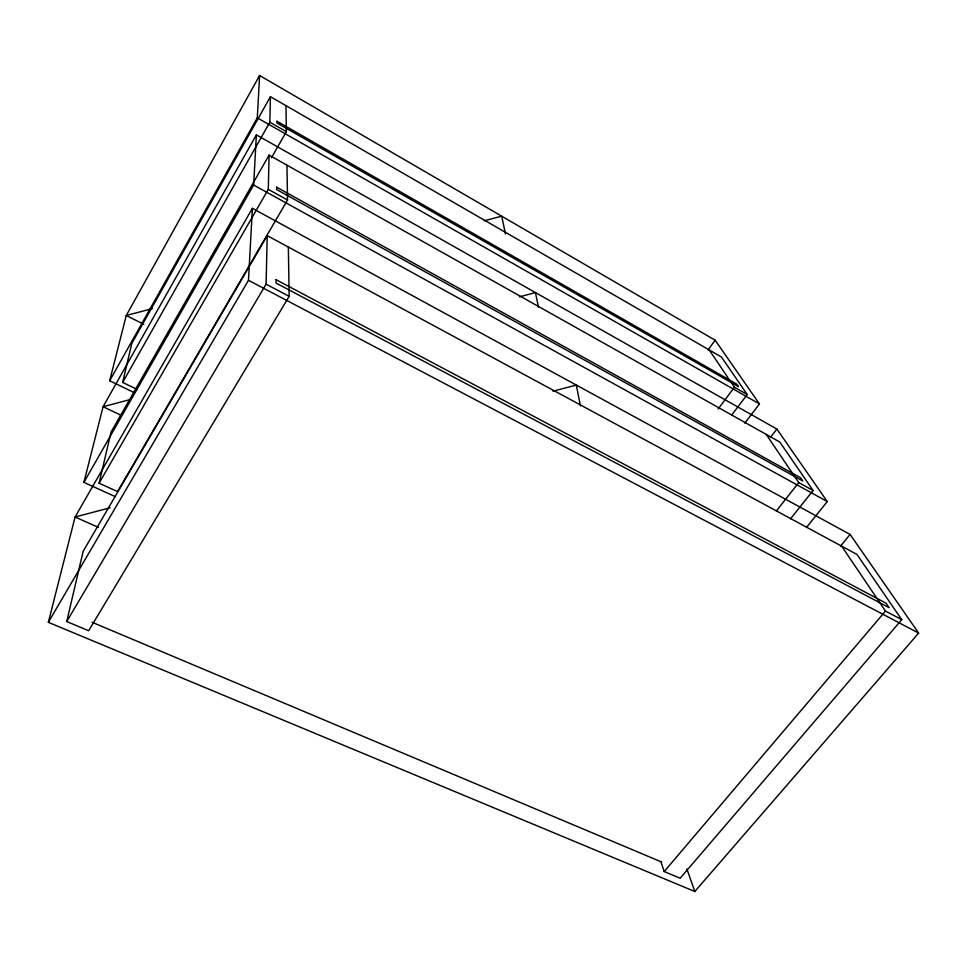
<?xml version="1.0" encoding="UTF-8"?>
<svg xmlns="http://www.w3.org/2000/svg" width="967" height="967" viewBox="0 0 967 967"><rect width="100%" height="100%" fill="white"/><g stroke="black" fill="none" stroke-linecap="round" stroke-linejoin="round"><path stroke-width="1.45" d="M288.335 247.044L289.169 296.337L88.662 630.726L66.735 621.551L266.094 284.165L267.218 235.634L856.967 554.442L901.74 619.666L680.139 878.229L664.196 871.557L660.872 861.549M286.945 165.152L287.537 200L117.551 491.599L99.093 483.186L268.282 189.351L269.08 155.107L779.813 442.04L813.078 490.499L790.535 518.82M137.29 389.496L122.664 382.424L269.829 122.217L270.422 96.676L721.442 357.004L747.201 394.536L731.801 414.964M48.35 622.325L248.483 280.309L252.399 208.328L850.102 534.437L918.65 633.095L694.826 891.501L48.35 622.325L75.088 517.007L252.399 208.328M115.448 496.724L83.887 482.364L253.656 185.048L256.376 134.86L776.876 429.046L827.269 501.559L806.526 527.378M134.159 392.602L109.682 380.78L257.307 117.853L259.603 75.499L715.157 340.215L759.433 403.928L744.832 423.159M66.735 621.551L83.174 551.287L267.218 235.634M99.093 483.186L111.048 432.092L269.08 155.107M122.664 382.424L131.778 343.478L270.422 96.676M83.887 482.364L103.094 406.72L256.376 134.86M109.682 380.78L126.266 315.496L259.603 75.499M271.461 157.766L286.377 131.645L285.942 105.633M708.049 349.921L715.157 340.215M718.13 408.993L734.412 387.235L709.258 349.981M770.445 437.386L776.876 429.046M776.368 510.939L798.754 482.581L766.251 434.425M840.565 546.089L850.102 534.437M664.196 871.557L885.482 611.084L841.677 546.174M152.448 308.558L126.266 315.496L143.805 324.283M484.225 220.79L501.692 216.173L505.463 233.893M129.385 399.782L103.094 406.72L120.815 415.157M519.388 296.833L535.452 292.59L538.51 307.373M110.057 507.796L75.088 517.007L98.513 527.426M553.003 391.2L576.32 385.059L580.43 405.789M92.107 622.289L661.621 862.008M248.483 280.309L918.65 633.095M266.094 284.165L289.169 296.337M885.482 611.084L901.74 619.666M268.282 189.351L287.537 200M798.754 482.581L813.078 490.499M253.656 185.048L827.269 501.559M269.829 122.217L286.377 131.645M734.412 387.235L747.201 394.536M257.307 117.853L759.433 403.928M686.884 868.958L694.826 891.501M276.079 279.693L276.054 283.065L889.108 607.663L886.074 603.203L276.079 279.693M276.598 187.151L276.586 189.508L802.767 480.974L800.531 477.698L276.598 187.151M276.973 121.25L276.961 123.002L738.51 386.691L736.794 384.165L276.973 121.25"/></g></svg>
